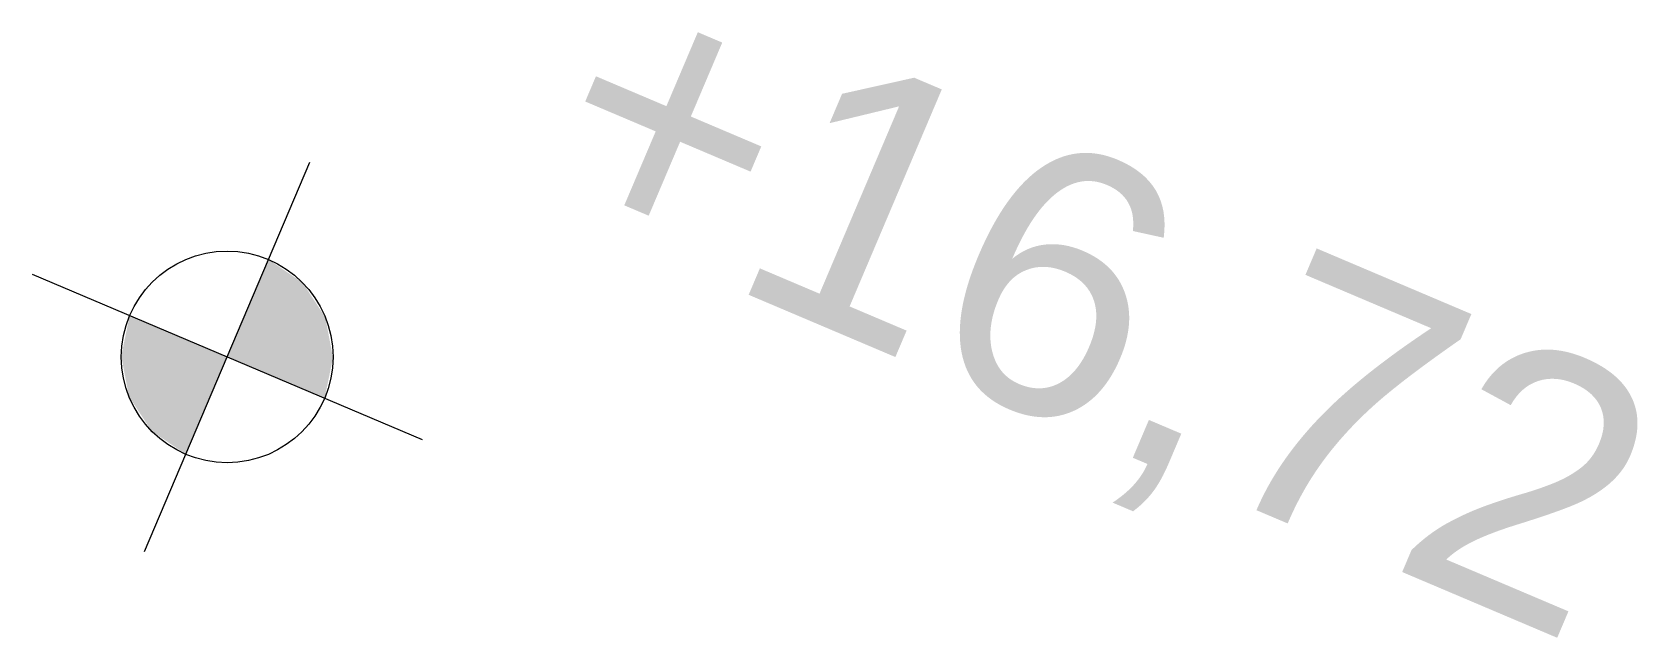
# Model space of a CAD drawing. Header units: millimetres. Extents: x 12535370 to 12592842, y 356201668 to 356234587.
# Drawn here: x 12592081 to 12592842, y 356201668 to 356201954 of the extents above; entities that cross this region are included whole.
import ezdxf

# ---------------------------------------------------------------- set-up
doc = ezdxf.new("R2010")
doc.units = ezdxf.units.MM
doc.header["$MEASUREMENT"] = 0
doc.layers.add('New_105 Bemassungen Projekt', color=7, linetype='Continuous')
doc.layers.add('New_105 Bemassungen Projekt_Pen_No__1', color=7, linetype='Continuous', lineweight=13)
doc.styles.add('GENERATED_STYLE_1', font='arial.ttf')

# ---------------------------------------------------------------- blocks, each defined once
blk = doc.blocks.new('Level Dimension_2', base_point=(12592172.63, 356201800.3))
at = {"layer": 'New_105 Bemassungen Projekt_Pen_No__1', "linetype": 'Continuous', "lineweight": 13}
for points in [[(12592172.63, 356201800.3), (12592218.66, 356201780.77), (12592222.63, 356201799.87), (12592218.99, 356201819.03), (12592208.29, 356201835.35), (12592192.17, 356201846.33)], [(12592172.63, 356201800.3), (12592126.61, 356201819.84), (12592122.63, 356201800.74), (12592126.27, 356201781.57), (12592136.97, 356201765.26), (12592153.09, 356201754.28)]]:
    blk.add_hatch(color=7, dxfattribs=at).paths.add_polyline_path(points)
at = {"layer": 'New_105 Bemassungen Projekt_Pen_No__1', "color": 7, "linetype": 'Continuous', "lineweight": 13}
for p, q in [((12592133.56, 356201708.25), (12592211.7, 356201892.35)), ((12592080.58, 356201839.38), (12592264.68, 356201761.23))]:
    blk.add_line(p, q, dxfattribs=at)
blk.add_circle((12592172.63, 356201800.3), 50, dxfattribs=at)
at = {"layer": 'New_105 Bemassungen Projekt_Pen_No__1', "color": 7, "lineweight": 13, "insert": (12592303.75, 356201853.28), "char_height": 125, "attachment_point": 7, "rotation": 337, "style": 'GENERATED_STYLE_1'}
blk.add_mtext('\\A1;{\\pql;\\fArial|b0|i0|c0|p0;\\W1.000000;+16,72}', dxfattribs=at)

msp = doc.modelspace()

# ---------------------------------------------------------------- block references
at = {"layer": 'New_105 Bemassungen Projekt', "color": 7, "lineweight": 13}
msp.add_blockref('Level Dimension_2', (12592172.631, 356201800.303), dxfattribs=at)

doc.saveas('drawing.dxf')
